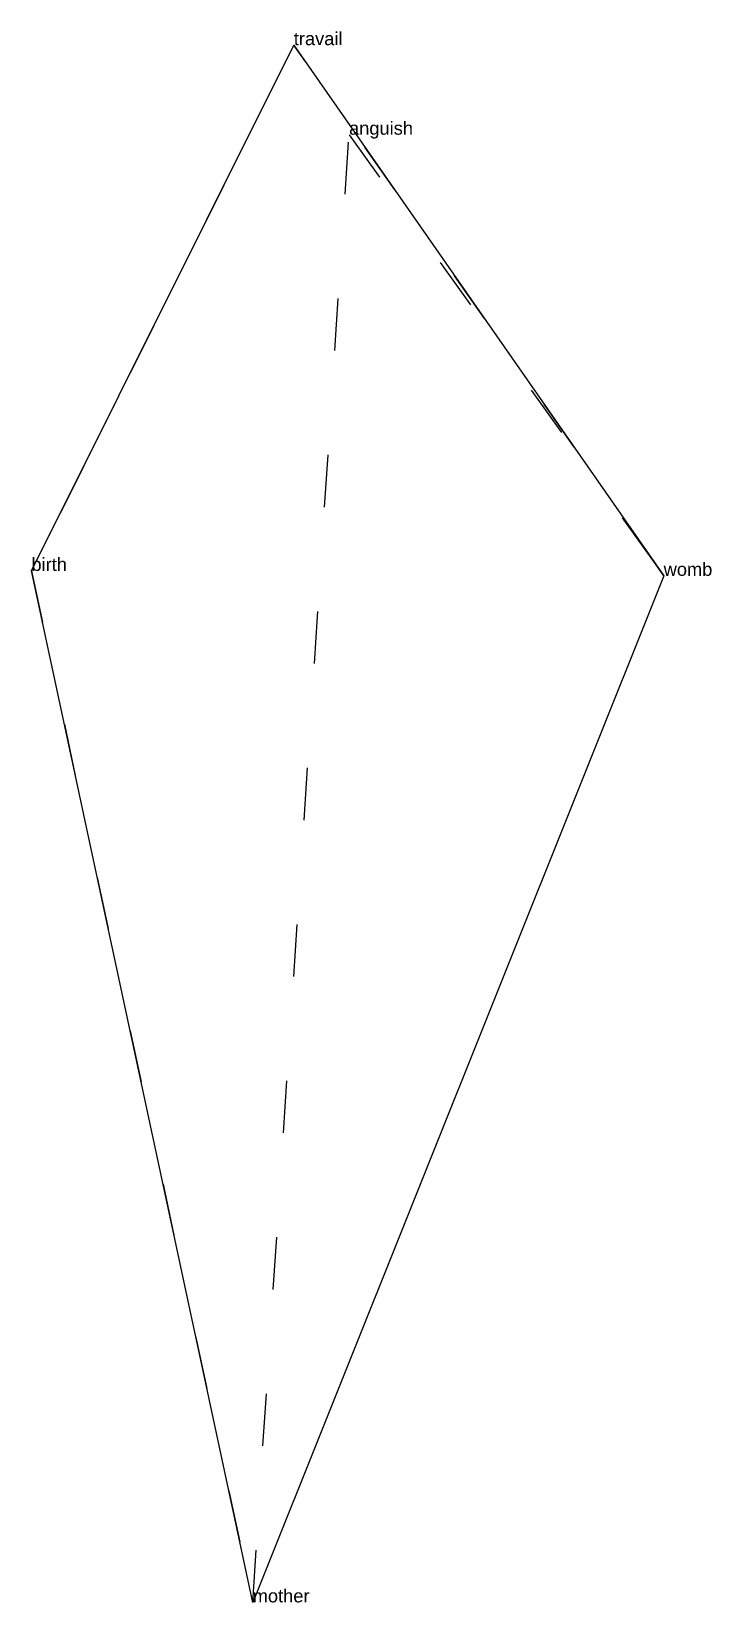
# Model space of a CAD drawing. Extents: x -0.5 to 0.8, y -2.21 to 0.8.
import ezdxf

# ---------------------------------------------------------------- set-up
doc = ezdxf.new("R2010")
doc.units = 0
doc.linetypes.add('DOT', pattern=[0.2, 0, -0.2])
doc.layers.add('TEXT', color=1, linetype='CONTINUOUS')
doc.styles.get("Standard").update_dxf_attribs({"font": 'arial.ttf'})

msp = doc.modelspace()

# ---------------------------------------------------------------- linework, layer by layer
at = {"layer": 'INTERNAL', "linetype": 'DOT'}
msp.add_polyline3d([(0.7082, -0.2421, 0), (0.0006, 0.7732, 0), (-0.5013, -0.2327, 0), (-0.078, -2.2061, 0), (0.1063, 0.6019, 0), (0.7082, -0.2421, 0)], close=True, dxfattribs=at)
at = {"layer": 'OUTLINE', "linetype": 'CONTINUOUS'}
msp.add_polyline3d([(-0.078, -2.2061, 0), (-0.5013, -0.2327, 0), (0.0006, 0.7732, 0), (0.7082, -0.2421, 0), (-0.078, -2.2061, 0)], close=True, dxfattribs=at)

# ---------------------------------------------------------------- texts
at = {"layer": 'TEXT'}
for s, p in [('travail', (0.0006, 0.7732)), ('anguish', (0.1063, 0.6019)), ('birth', (-0.5013, -0.2327)), ('womb', (0.7082, -0.2421)), ('mother', (-0.078, -2.2061))]:
    msp.add_text(s, height=0.025, dxfattribs=at).set_placement(p)

doc.saveas('drawing.dxf')
